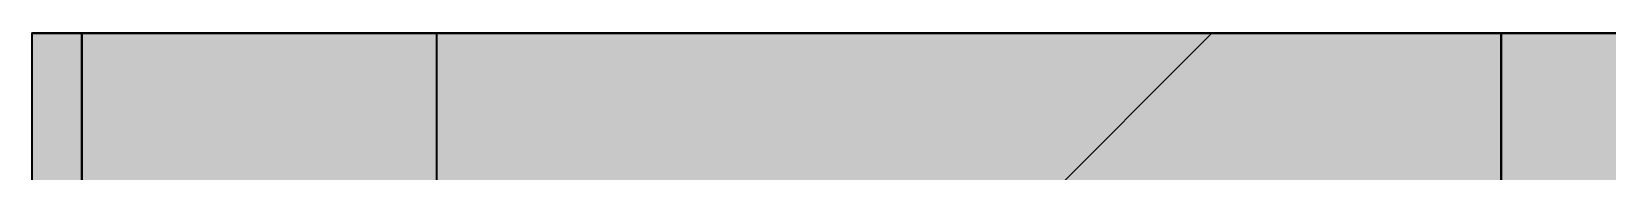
# Model space of a CAD drawing. Header units: millimetres. Extents: x -1379 to 1385823, y -4884429 to 548763.
# Drawn here: x 555426.7 to 555648.8, y -2335170.9 to -2335151.4 of the extents above; entities that cross this region are included whole.
import ezdxf

# ---------------------------------------------------------------- set-up
doc = ezdxf.new("R2010")
doc.units = ezdxf.units.MM
doc.layers.add('000 - CONCRETE_COL_HATCH_', color=7, linetype='Continuous')
doc.layers.add('000 - EXISTING_PRECAST_MAIN_COLOR_3', color=7, linetype='Continuous')
doc.layers.add('A-GLAZ-CURT', color=7, linetype='Continuous', lineweight=35)
doc.layers.add('WALL-E', color=7, linetype='Continuous', lineweight=50)

# ---------------------------------------------------------------- blocks, each defined once
blk = doc.blocks.new('DPA_Curved type B 1 - Curved Type B-5847192-IV01 - ELEVATION 2')
at = {"layer": 'A-GLAZ-CURT', "color": 7}
for p, q in [((-2315497.73, 109825), (-2315447.73, 109825)), ((-2313909.73, 109825), (-2315497.73, 109825)), ((-2315497.73, 109825), (-2315497.73, 106775)), ((-2315497.73, 106775), (-2315497.73, 109825))]:
    blk.add_line(p, q, dxfattribs=at)
blk = doc.blocks.new('DPA_Curved type A 1 - Curved Type A-5848720-IV01 - ELEVATION 2')
at = {"layer": 'A-GLAZ-CURT', "color": 7}
for p, q in [((-2315647.73, 109825), (-2315697.73, 109825)), ((-2315697.73, 109825), (-2315697.73, 109825)), ((-2315697.73, 109825), (-2315647.73, 109825)), ((-2315697.73, 109825), (-2315697.73, 106775)), ((-2315697.73, 109825), (-2315697.73, 106775)), ((-2315647.73, 109825), (-2315497.73, 109825)), ((-2315497.73, 109825), (-2315647.73, 109825)), ((-2315497.73, 106775), (-2315497.73, 109825)), ((-2315497.73, 109825), (-2315497.73, 106775))]:
    blk.add_line(p, q, dxfattribs=at)
blk = doc.blocks.new('DPA_Curved type C_Left 1 - Curved Type C_Left-5848721-IV01 - ELEVATION 2')
at = {"layer": 'A-GLAZ-CURT', "color": 7}
for p, q in [((-2315647.73, 109825), (-2315697.73, 109825)), ((-2315697.73, 109825), (-2315697.73, 109825)), ((-2315697.73, 109825), (-2315697.73, 109825)), ((-2315697.73, 109825), (-2315647.73, 109825)), ((-2315697.73, 106775), (-2315697.73, 109825)), ((-2315697.73, 109825), (-2315697.73, 106775)), ((-2315697.73, 109825), (-2315697.73, 106775)), ((-2315497.73, 109825), (-2315647.73, 109825)), ((-2315647.73, 109825), (-2315497.73, 109825)), ((-2315497.73, 106775), (-2315497.73, 109825)), ((-2315497.73, 109825), (-2315497.73, 106775))]:
    blk.add_line(p, q, dxfattribs=at)
blk = doc.blocks.new('DPA_Curved type B 1 - Curved Type B-5848722-IV01 - ELEVATION 2')
at = {"layer": 'A-GLAZ-CURT', "color": 7}
for p, q in [((-2315647.73, 109825), (-2315697.73, 109825)), ((-2315697.73, 109825), (-2315697.73, 109825)), ((-2315697.73, 109825), (-2315697.73, 109825)), ((-2315697.73, 109825), (-2315647.73, 109825)), ((-2315697.73, 109825), (-2315697.73, 106775)), ((-2315697.73, 109825), (-2315697.73, 106775)), ((-2315697.73, 109825), (-2315697.73, 106775)), ((-2315497.73, 109825), (-2315647.73, 109825)), ((-2315647.73, 109825), (-2315497.73, 109825)), ((-2315497.73, 106775), (-2315497.73, 109825)), ((-2315497.73, 109825), (-2315497.73, 106775))]:
    blk.add_line(p, q, dxfattribs=at)
blk = doc.blocks.new('DPA_Curved type A 1 - Curved Type A-5848723-IV01 - ELEVATION 2')
at = {"layer": 'A-GLAZ-CURT', "color": 7}
for p, q in [((-2315647.73, 109825), (-2315697.73, 109825)), ((-2315697.73, 109825), (-2315697.73, 109825)), ((-2315697.73, 109825), (-2315647.73, 109825)), ((-2315697.73, 109825), (-2315697.73, 106775)), ((-2315697.73, 109825), (-2315697.73, 106775)), ((-2315647.73, 109825), (-2315497.73, 109825)), ((-2315497.73, 109825), (-2315647.73, 109825)), ((-2315647.73, 109825), (-2315647.73, 106775)), ((-2315647.73, 109825), (-2315647.73, 106775)), ((-2315647.73, 109825), (-2315647.73, 106775)), ((-2315647.73, 109825), (-2315647.73, 106775)), ((-2315497.73, 106775), (-2315497.73, 109825)), ((-2315497.73, 109825), (-2315497.73, 106775))]:
    blk.add_line(p, q, dxfattribs=at)
blk = doc.blocks.new('DPA_Curved type B 1 - Curved Type B-5848724-IV01 - ELEVATION 2')
at = {"layer": 'A-GLAZ-CURT', "color": 7}
for p, q in [((-2315654.57, 109825), (-2315704.78, 109825)), ((-2315704.78, 109825), (-2315654.57, 109825)), ((-2315704.78, 109825), (-2315704.78, 106775)), ((-2315647.73, 109825), (-2315697.73, 109825)), ((-2315697.73, 109825), (-2315654.5, 109825)), ((-2315654.5, 109825), (-2315697.73, 109825)), ((-2315697.73, 109825), (-2315647.73, 109825)), ((-2315697.73, 109825), (-2315697.73, 106775)), ((-2315497.73, 109825), (-2315647.73, 109825)), ((-2315647.73, 109825), (-2315497.73, 109825)), ((-2315497.73, 106775), (-2315497.73, 109825)), ((-2315497.73, 109825), (-2315497.73, 106775))]:
    blk.add_line(p, q, dxfattribs=at)
blk = doc.blocks.new('DPA_Curved type B 1 - Curved Type B-V110-IV01 - ELEVATION 2')
at = {"layer": 'A-GLAZ-CURT', "color": 7}
for p, q in [((-2315647.73, 109825), (-2315697.73, 109825)), ((-2315697.73, 109825), (-2315697.73, 109825)), ((-2315697.73, 109825), (-2315697.73, 109825)), ((-2315697.73, 109825), (-2315647.73, 109825)), ((-2315697.73, 109825), (-2315697.73, 106775)), ((-2315697.73, 109825), (-2315697.73, 106775)), ((-2315697.73, 109825), (-2315697.73, 106775)), ((-2315497.73, 109825), (-2315647.73, 109825)), ((-2315647.73, 109825), (-2315497.73, 109825)), ((-2315647.73, 109825), (-2315647.73, 106775)), ((-2315647.73, 109825), (-2315647.73, 106775)), ((-2315497.73, 106775), (-2315497.73, 109825)), ((-2315497.73, 109825), (-2315497.73, 106775))]:
    blk.add_line(p, q, dxfattribs=at)
blk = doc.blocks.new('C-1-IV01_REV00_20260605-145254_ELEVATION_2_EX')
at = {"layer": 'WALL-E', "color": 7, "lineweight": 9}
for p, q in [((-12040, 109823.99), (-16165, 109823.99)), ((-16165, 109823.99), (-16165, 106773.99)), ((-16165, 109823.99), (-16165, 106773.99)), ((-16165, 109823.99), (-16155, 109823.99)), ((-16155, 109823.99), (-14582, 109823.99))]:
    blk.add_line(p, q, dxfattribs=at)
at = {"layer": 'A-GLAZ-CURT', "color": 7}
for name in ['DPA_Curved type B 1 - Curved Type B-5848724-IV01 - ELEVATION 2', 'DPA_Curved type A 1 - Curved Type A-5848720-IV01 - ELEVATION 2', 'DPA_Curved type C_Left 1 - Curved Type C_Left-5848721-IV01 - ELEVATION 2', 'DPA_Curved type B 1 - Curved Type B-5848722-IV01 - ELEVATION 2', 'DPA_Curved type A 1 - Curved Type A-5848720-IV01 - ELEVATION 2', 'DPA_Curved type C_Left 1 - Curved Type C_Left-5848721-IV01 - ELEVATION 2', 'DPA_Curved type B 1 - Curved Type B-5848722-IV01 - ELEVATION 2', 'DPA_Curved type A 1 - Curved Type A-5848720-IV01 - ELEVATION 2', 'DPA_Curved type C_Left 1 - Curved Type C_Left-5848721-IV01 - ELEVATION 2', 'DPA_Curved type A 1 - Curved Type A-5848723-IV01 - ELEVATION 2', 'DPA_Curved type B 1 - Curved Type B-V110-IV01 - ELEVATION 2', 'DPA_Curved type B 1 - Curved Type B-5847192-IV01 - ELEVATION 2']:
    blk.add_blockref(name, (2299332.73, -1.01), dxfattribs=at)
blk = doc.blocks.new('C-1-IV01_REV00-1_20260614-180613_ELEVATION_2_PRECAST')
at = {"layer": '000 - CONCRETE_COL_HATCH_'}
h = blk.add_hatch(dxfattribs=at)
h.set_pattern_fill('ANSI31')
h.set_pattern_definition([(45, (0, 0), (-112.2532, 112.2532), [])])
h.paths.add_polyline_path([(-782.95, 109823.99), (-13027, 109823.99), (-13027, 106773.99), (-14627, 106773.99), (-14627, 109823.99), (-16372.1, 109823.99), (-16372.1, 103673.99), (-782.95, 103673.99)])
h = blk.add_hatch(dxfattribs=at)
h.set_pattern_fill('AR-CONC', scale=0.05)
h.set_pattern_definition([(50, (0, 0), (455.4617, -39.8477), [47.625, -523.875]), (355, (0, 0), (-88.1086, 477.6421), [38.1, -419.1015]), (100.45144, (37.96, -3.3), (367.3531, 437.7944), [40.475, -445.2256]), (46.1842, (5e-15, 127), (677.6976, -105.1058), [71.4375, -785.8125]), (96.63556, (56.5, 118.24), (593.5103, 618.5653), [60.7126, -667.839]), (351.18415, (5e-15, 127), (593.5103, 618.5653), [57.15, -628.6493]), (21, (63.5, 95.25), (379.036, -255.663), [47.625, -523.875]), (326, (63.5, 95.25), (154.505, 460.47), [38.1, -419.1]), (71.45144, (95.1, 73.94), (533.541, 204.807), [40.475, -445.2248]), (37.5, (0, 0), (7.7215, 211.3876), [0, -414.02, 0, -425.45, 0, -420.6875]), (7.5, (0, 0), (167.04916, 250.45144), [0, -242.57, 0, -404.495, 0, -160.3375]), (327.5, (-141.6, 5e-15), (338.9765, -14.32186), [0, -158.75, 0, -495.3, 0, -657.225]), (317.5, (-205.1, 8e-15), (370.32295, 63.5662), [0, -206.375, 0, -328.93, 0, -466.725])])
h.paths.add_polyline_path([(-782.95, 109823.99), (-13027, 109823.99), (-13027, 106773.99), (-14627, 106773.99), (-14627, 109823.99), (-16372.1, 109823.99), (-16372.1, 103673.99), (-782.95, 103673.99)])
at = {"layer": '000 - EXISTING_PRECAST_MAIN_COLOR_3', "color": 7}
blk.add_lwpolyline([(-782.95, 109823.99), (-13027, 109823.99), (-13027, 106773.99), (-14627, 106773.99), (-14627, 109823.99), (-16372.1, 109823.99), (-16372.1, 103673.99), (-782.95, 103673.99)], close=True, dxfattribs=at)

msp = doc.modelspace()

# ---------------------------------------------------------------- block references
at = {"color": 7}
for name in ['C-1-IV01_REV00_20260605-145254_ELEVATION_2_EX', 'C-1-IV01_REV00-1_20260614-180613_ELEVATION_2_PRECAST']:
    msp.add_blockref(name, (571798.77, -2444975.37), dxfattribs=at)

doc.saveas('drawing.dxf')
